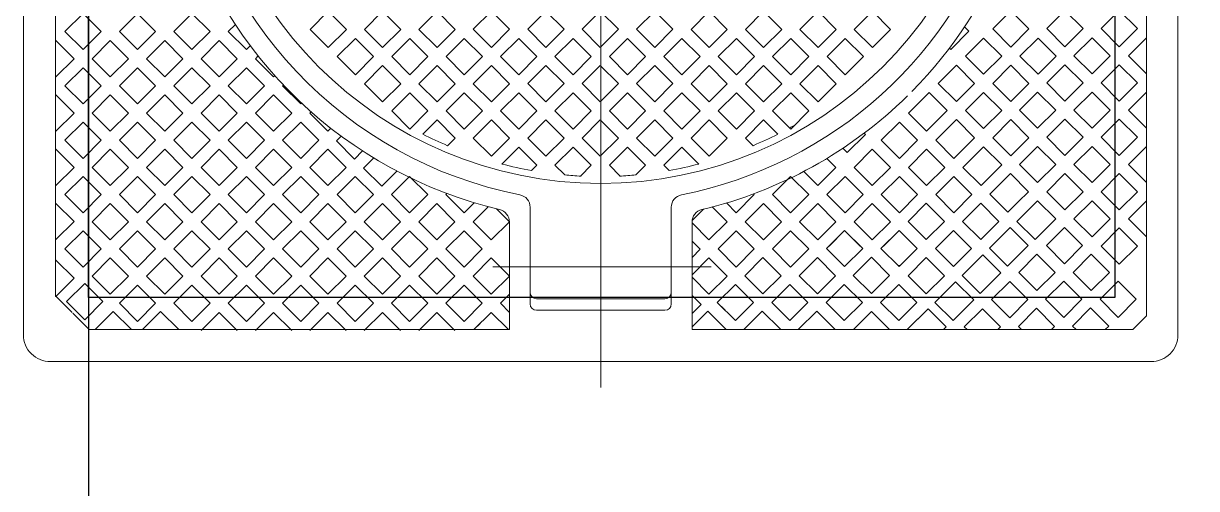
# Model space of a CAD drawing. Header units: millimetres. Extents: x -157642 to 241542, y -22875 to 31024.
# Drawn here: x -22701 to -21787, y 13726 to 14089 of the extents above; entities that cross this region are included whole.
import ezdxf

# ---------------------------------------------------------------- set-up
doc = ezdxf.new("R2010")
doc.units = ezdxf.units.MM
doc.header["$LTSCALE"] = 100
doc.header["$MEASUREMENT"] = 0
doc.layers.add('8', color=8, linetype='Continuous')
doc.layers.add('Dim', color=25, linetype='Continuous', lineweight=9)

# ---------------------------------------------------------------- blocks, each defined once
blk = doc.blocks.new('N')
at = {"layer": 'Dim'}
for p, q in [((-85.426, 86.476), (-84.359, 87.548)), ((-2.992, 87.548), (-84.359, 87.548)), ((-85.426, 52.118), (-85.426, 86.476)), ((-80.426, 68.173), (-80.426, 68.343)), ((-77.026, 52.118), (-85.426, 52.118)), ((-83.413, 50.5), (-75.878, 50.5)), ((-83.913, 45), (-83.913, 50)), ((-83.013, 45), (-83.013, 50)), ((-83.913, 45), (-83.913, 40)), ((-83.013, 45), (-83.013, 40)), ((-83.413, 39.5), (-75.878, 39.5)), ((-77.026, 37.882), (-85.426, 37.882)), ((-85.426, 5.128), (-85.426, 37.882)), ((-74.883, 11.719), (-76.298, 13.133)), ((-84.128, 3.837), (-85.426, 5.128)), ((-84.089, 3.797), (-82.798, 2.5)), ((-3.04, 2.5), (-82.798, 2.5))]:
    blk.add_line(p, q, dxfattribs=at)
at = {"layer": 'Dim', "ltscale": 3}
for p, q in [((-80.513, 53.607), (-80.513, 36.581)), ((-37.152, 45), (-89.936, 45))]:
    blk.add_line(p, q, dxfattribs=at)
at = {"layer": 'Dim'}
blk.add_lwpolyline([(-0.012, 90, -0.414214), (2.088, 87.9), (2.088, 2.1, -0.414214), (-0.012, 0), (-85.826, 0, -0.414214), (-87.926, 2.1), (-87.926, 87.9, -0.414214), (-85.826, 90)], format="xyb", close=True, dxfattribs=at)
for points in [[(-78.192, 87.547), (-76.778, 86.133), (-75.364, 87.547)], [(-73.95, 87.547), (-72.535, 86.133), (-71.121, 87.547)], [(-69.707, 87.547), (-68.293, 86.133), (-66.879, 87.547)], [(-65.464, 87.547), (-64.05, 86.133), (-62.636, 87.547)], [(-78.913, 84.025), (-78.899, 84.012), (-77.485, 85.426), (-78.899, 86.84)], [(-85.426, 82.053), (-85.146, 81.773), (-83.732, 83.187), (-85.146, 84.602), (-85.426, 84.322)], [(-76.17, 78.256), (-75.364, 79.062), (-76.778, 80.476), (-77.584, 79.67)], [(-85.426, 77.81), (-85.175, 77.56), (-83.761, 78.974), (-85.175, 80.388), (-85.426, 80.138)], [(-76.169, 78.257), (-76.975, 77.45), (-78.39, 78.865), (-77.583, 79.671)], [(-78.262, 76.105), (-77.456, 76.911), (-78.87, 78.326), (-79.676, 77.519)], [(-74.049, 76.134), (-73.242, 76.941), (-74.657, 78.355), (-75.463, 77.549)], [(-78.261, 76.106), (-79.067, 75.3), (-80.481, 76.714), (-79.675, 77.52)], [(-74.048, 76.135), (-74.854, 75.329), (-76.268, 76.743), (-75.462, 77.55)], [(-85.426, 73.568), (-85.205, 73.346), (-83.79, 74.761), (-85.205, 76.175), (-85.426, 75.954)], [(-80.383, 73.984), (-79.577, 74.79), (-80.991, 76.204), (-81.797, 75.398)], [(-71.957, 74.042), (-71.15, 74.849), (-72.565, 76.263), (-73.371, 75.457)], [(-80.382, 73.985), (-81.189, 73.178), (-82.603, 74.593), (-81.797, 75.399)], [(-71.956, 74.043), (-72.762, 73.237), (-74.176, 74.651), (-73.37, 75.458)], [(-82.505, 71.862), (-81.698, 72.669), (-83.113, 74.083), (-83.919, 73.277)], [(-69.835, 71.921), (-69.029, 72.727), (-70.443, 74.142), (-71.25, 73.335)], [(-82.504, 71.863), (-83.31, 71.057), (-84.724, 72.471), (-83.918, 73.278)], [(-78.899, 73.718), (-77.682, 72.501), (-78.899, 71.284)], [(-69.834, 71.922), (-70.641, 71.116), (-72.055, 72.53), (-71.249, 73.336)], [(-61.791, 73.357), (-62.132, 73.698), (-63.546, 72.283), (-63.446, 72.183)], [(-84.597, 69.712), (-83.79, 70.518), (-85.205, 71.932), (-85.426, 71.711)], [(-67.714, 69.8), (-66.908, 70.606), (-68.322, 72.02), (-69.128, 71.214)], [(-67.713, 69.801), (-68.519, 68.994), (-69.934, 70.409), (-69.127, 71.215)], [(-84.596, 69.713), (-85.402, 68.906), (-85.426, 68.93)], [(-78.899, 69.475), (-77.682, 68.258), (-78.899, 67.041)], [(-85.426, 67.516), (-84.017, 66.107), (-85.426, 64.699)], [(-78.899, 65.232), (-77.682, 64.015), (-78.899, 62.798)], [(-71.27, 63.878), (-71.611, 64.219), (-70.197, 65.633), (-70.096, 65.532)], [(-85.426, 63.226), (-85.402, 63.25), (-83.988, 61.835), (-85.402, 60.421), (-85.426, 60.445)], [(-73.079, 60.827), (-74.176, 61.923), (-72.762, 63.338), (-72.059, 62.635)], [(-83.913, 60.555), (-83.31, 61.158), (-81.896, 59.743), (-83.31, 58.329), (-83.913, 58.932)], [(-79.126, 61.216), (-77.712, 59.802), (-79.126, 58.388)], [(-85.426, 58.983), (-85.402, 59.007), (-83.988, 57.593), (-85.402, 56.179), (-85.426, 56.202)], [(-70.169, 58.806), (-69.06, 57.697), (-70.474, 56.282), (-71.066, 56.874)], [(-83.913, 56.312), (-83.31, 56.915), (-81.896, 55.501), (-83.31, 54.087), (-83.913, 54.69)], [(-75.539, 54.801), (-76.298, 55.559), (-74.883, 56.974), (-74.827, 56.917)], [(-85.426, 54.74), (-85.402, 54.764), (-83.988, 53.35), (-85.219, 52.118)], [(-81.342, 52.118), (-82.661, 53.438), (-81.247, 54.852), (-79.833, 53.438), (-81.153, 52.118)], [(-77.099, 52.118), (-78.419, 53.438), (-77.005, 54.852), (-75.85, 53.698)], [(-84.17, 52.118), (-83.463, 52.825), (-82.756, 52.118)], [(-79.797, 52.118), (-79.155, 52.76), (-78.513, 52.118)], [(-76.026, 53.003), (-76.903, 52.126)], [(-72.498, 52.65), (-71.181, 51.333), (-72.595, 49.918), (-73.005, 50.328)], [(-73.352, 47.747), (-72.595, 48.504), (-71.181, 47.09), (-72.595, 45.676), (-73.439, 46.52)], [(-73.439, 43.418), (-72.595, 44.262), (-71.181, 42.847), (-72.595, 41.433), (-73.352, 42.19)], [(-73.005, 39.609), (-72.595, 40.019), (-71.181, 38.605), (-72.498, 37.288)], [(-85.426, 37.818), (-84.076, 36.468), (-85.426, 35.117)], [(-82.661, 37.882), (-83.369, 37.175), (-84.076, 37.882)], [(-75.83, 36.228), (-77.005, 35.053), (-78.419, 36.468), (-77.005, 37.882), (-75.995, 36.872)], [(-82.824, 35.216), (-83.369, 35.76), (-84.783, 34.346), (-83.369, 32.932), (-82.824, 33.476)], [(-83.913, 35.216), (-83.369, 35.76), (-81.954, 34.346), (-83.369, 32.932), (-83.913, 33.476)], [(-85.426, 35.117), (-84.946, 35.598)], [(-74.801, 33.014), (-74.883, 32.932), (-76.298, 34.346), (-75.517, 35.127)], [(-85.49, 33.639), (-84.076, 32.225), (-85.49, 30.811)], [(-71.066, 33.063), (-70.474, 33.655), (-69.06, 32.241), (-70.169, 31.132)], [(-82.824, 30.973), (-83.369, 31.518), (-84.783, 30.104), (-83.369, 28.689), (-82.824, 29.234)], [(-83.913, 30.973), (-83.369, 31.518), (-81.954, 30.104), (-83.369, 28.689), (-83.913, 29.234)], [(-85.49, 29.396), (-84.076, 27.982), (-85.49, 26.568)], [(-72.024, 27.306), (-72.816, 26.514), (-74.23, 27.928), (-73.047, 29.111)], [(-82.824, 26.731), (-83.369, 27.275), (-84.783, 25.861), (-83.369, 24.447), (-82.824, 24.991)], [(-83.913, 26.731), (-83.369, 27.275), (-81.954, 25.861), (-83.369, 24.447), (-83.913, 24.991)], [(-70.32, 24.767), (-70.695, 24.393), (-72.109, 25.807), (-71.478, 26.438)], [(-85.49, 25.154), (-84.076, 23.74), (-85.49, 22.325)], [(-68.423, 22.422), (-68.519, 22.325), (-69.934, 23.74), (-69.709, 23.964)], [(-82.824, 22.488), (-83.369, 23.032), (-84.783, 21.618), (-83.369, 20.204), (-82.824, 20.748)], [(-83.913, 22.488), (-83.369, 23.032), (-81.954, 21.618), (-83.369, 20.204), (-83.913, 20.748)], [(-66.337, 20.265), (-66.398, 20.204), (-67.812, 21.618), (-67.748, 21.682)], [(-85.49, 20.911), (-84.076, 19.497), (-85.49, 18.083)], [(-64.064, 18.295), (-64.277, 18.083), (-65.691, 19.497), (-65.6, 19.588)], [(-82.824, 18.246), (-83.369, 18.79), (-84.783, 17.376), (-83.369, 15.961), (-82.824, 16.506)], [(-83.913, 18.246), (-83.369, 18.79), (-81.954, 17.376), (-83.369, 15.961), (-83.913, 16.506)], [(-61.6, 16.517), (-62.155, 15.961), (-63.57, 17.376), (-63.264, 17.681)], [(-85.49, 16.669), (-84.076, 15.254), (-85.49, 13.84)], [(-76.298, 13.133), (-74.883, 14.547), (-73.469, 13.133), (-74.883, 11.719)], [(-85.426, 12.11), (-84.012, 10.695), (-85.426, 9.281)], [(-85.426, 8.416), (-84.012, 7.002), (-85.426, 5.588)], [(-82.809, 2.5), (-82.836, 2.526), (-81.421, 3.941), (-80.007, 2.526), (-80.034, 2.5)], [(-78.371, 2.5), (-78.397, 2.526), (-76.983, 3.941), (-75.569, 2.526), (-75.595, 2.5)], [(-74.15, 2.5), (-74.176, 2.526), (-72.762, 3.941), (-71.348, 2.526), (-71.374, 2.5)], [(-69.907, 2.5), (-69.934, 2.526), (-68.519, 3.941), (-67.105, 2.526), (-67.132, 2.5)], [(-65.665, 2.5), (-65.691, 2.526), (-64.277, 3.941), (-62.862, 2.526), (-62.889, 2.5)]]:
    blk.add_lwpolyline(points, dxfattribs=at)
for points in [[(-83.054, 83.924), (-81.64, 85.338), (-83.054, 86.752), (-84.468, 85.338)], [(-78.899, 84.012), (-77.485, 85.426), (-78.899, 86.84), (-80.314, 85.426)], [(-74.657, 84.012), (-73.242, 85.426), (-74.657, 86.84), (-76.071, 85.426)], [(-74.657, 84.012), (-73.242, 85.426), (-74.657, 86.84), (-76.071, 85.426)], [(-70.414, 84.012), (-69, 85.426), (-70.414, 86.84), (-71.828, 85.426)], [(-70.414, 84.012), (-69, 85.426), (-70.414, 86.84), (-71.828, 85.426)], [(-66.171, 84.012), (-64.757, 85.426), (-66.171, 86.84), (-67.586, 85.426)], [(-66.171, 84.012), (-64.757, 85.426), (-66.171, 86.84), (-67.586, 85.426)], [(-61.929, 84.012), (-60.515, 85.426), (-61.929, 86.84), (-63.343, 85.426)], [(-61.929, 84.012), (-60.515, 85.426), (-61.929, 86.84), (-63.343, 85.426)], [(-80.962, 81.832), (-79.548, 83.246), (-80.962, 84.66), (-82.376, 83.246)], [(-76.778, 81.89), (-75.364, 83.305), (-76.778, 84.719), (-78.192, 83.305)], [(-72.535, 81.89), (-71.121, 83.305), (-72.535, 84.719), (-73.95, 83.305)], [(-68.293, 81.89), (-66.878, 83.305), (-68.293, 84.719), (-69.707, 83.305)], [(-64.05, 81.891), (-62.636, 83.305), (-64.05, 84.719), (-65.464, 83.305)], [(-83.054, 79.681), (-81.64, 81.095), (-83.054, 82.51), (-84.468, 81.095)], [(-78.87, 79.74), (-77.456, 81.154), (-78.87, 82.568), (-80.284, 81.154)], [(-74.657, 79.769), (-73.242, 81.183), (-74.657, 82.598), (-76.071, 81.183)], [(-70.414, 79.769), (-69, 81.183), (-70.414, 82.598), (-71.828, 81.183)], [(-66.171, 79.769), (-64.757, 81.183), (-66.171, 82.598), (-67.586, 81.183)], [(-61.929, 79.769), (-60.515, 81.183), (-61.929, 82.598), (-63.343, 81.183)], [(-72.535, 77.648), (-71.121, 79.062), (-72.535, 80.476), (-73.95, 79.062)], [(-68.293, 77.648), (-66.878, 79.062), (-68.293, 80.476), (-69.707, 79.062)], [(-64.079, 77.677), (-62.665, 79.091), (-64.079, 80.506), (-65.494, 79.091)], [(-80.962, 77.589), (-79.548, 79.003), (-80.962, 80.418), (-82.376, 79.003)], [(-83.083, 75.468), (-81.669, 76.882), (-83.083, 78.296), (-84.497, 76.882)], [(-70.443, 75.556), (-69.029, 76.97), (-70.443, 78.384), (-71.858, 76.97)], [(-66.201, 75.556), (-64.786, 76.97), (-66.201, 78.384), (-67.615, 76.97)], [(-61.958, 75.556), (-60.544, 76.97), (-61.958, 78.384), (-63.372, 76.97)], [(-75.561, 74.622), (-76.975, 73.208), (-78.39, 74.622), (-76.975, 76.036)], [(-68.322, 73.435), (-66.908, 74.849), (-68.322, 76.263), (-69.736, 74.849)], [(-64.079, 73.435), (-62.665, 74.849), (-64.079, 76.263), (-65.494, 74.849)], [(-66.201, 71.313), (-64.786, 72.727), (-66.201, 74.142), (-67.615, 72.727)], [(-77.682, 72.501), (-79.097, 71.086), (-80.511, 72.501), (-79.097, 73.915)], [(-73.469, 72.53), (-74.883, 71.116), (-76.298, 72.53), (-74.883, 73.944)], [(-79.804, 70.379), (-81.218, 68.965), (-82.632, 70.379), (-81.218, 71.794)], [(-75.561, 70.379), (-76.975, 68.965), (-78.39, 70.379), (-76.975, 71.794)], [(-71.348, 70.409), (-72.762, 68.994), (-74.176, 70.409), (-72.762, 71.823)], [(-81.896, 68.229), (-83.31, 66.814), (-84.724, 68.229), (-83.31, 69.643)], [(-77.682, 68.258), (-79.097, 66.844), (-80.511, 68.258), (-79.097, 69.672)], [(-73.469, 68.287), (-74.883, 66.873), (-76.298, 68.287), (-74.883, 69.702)], [(-69.226, 68.287), (-70.641, 66.873), (-72.055, 68.287), (-70.641, 69.702)], [(-79.774, 66.107), (-81.189, 64.693), (-82.603, 66.107), (-81.189, 67.522)], [(-75.59, 66.166), (-77.005, 64.752), (-78.419, 66.166), (-77.005, 67.58)], [(-71.348, 66.166), (-72.762, 64.752), (-74.176, 66.166), (-72.762, 67.58)], [(-60.574, 66.182), (-61.989, 64.768), (-63.403, 66.182), (-61.989, 67.596)], [(-81.896, 63.986), (-83.31, 62.572), (-84.724, 63.986), (-83.31, 65.4)], [(-77.682, 64.015), (-79.097, 62.601), (-80.511, 64.015), (-79.097, 65.43)], [(-73.469, 64.045), (-74.883, 62.63), (-76.298, 64.045), (-74.883, 65.459)], [(-62.696, 64.061), (-64.11, 62.646), (-65.524, 64.061), (-64.11, 65.475)], [(-79.804, 61.894), (-81.218, 60.48), (-82.632, 61.894), (-81.218, 63.308)], [(-75.59, 61.923), (-77.005, 60.509), (-78.419, 61.923), (-77.005, 63.338)], [(-64.817, 61.939), (-66.231, 60.525), (-67.645, 61.939), (-66.231, 63.353)], [(-60.574, 61.939), (-61.989, 60.525), (-63.403, 61.939), (-61.989, 63.353)], [(-81.896, 59.743), (-83.31, 58.329), (-84.724, 59.743), (-83.31, 61.158)], [(-77.712, 59.802), (-79.126, 58.388), (-80.54, 59.802), (-79.126, 61.216)], [(-73.469, 59.802), (-74.883, 58.388), (-76.298, 59.802), (-74.883, 61.216)], [(-66.938, 59.818), (-68.353, 58.404), (-69.767, 59.818), (-68.353, 61.232)], [(-62.696, 59.818), (-64.11, 58.404), (-65.524, 59.818), (-64.11, 61.232)], [(-79.804, 57.651), (-81.218, 56.237), (-82.632, 57.651), (-81.218, 59.066)], [(-75.59, 57.681), (-77.005, 56.267), (-78.419, 57.681), (-77.005, 59.095)], [(-75.59, 57.681), (-77.005, 56.267), (-78.419, 57.681), (-77.005, 59.095)], [(-64.817, 57.697), (-66.231, 56.282), (-67.645, 57.697), (-66.231, 59.111)], [(-60.574, 57.697), (-61.989, 56.282), (-63.403, 57.697), (-61.989, 59.111)], [(-81.896, 55.501), (-83.31, 54.087), (-84.724, 55.501), (-83.31, 56.915)], [(-77.712, 55.559), (-79.126, 54.145), (-80.54, 55.559), (-79.126, 56.974)], [(-66.938, 55.575), (-68.353, 54.161), (-69.767, 55.575), (-68.353, 56.99)], [(-62.696, 55.575), (-64.11, 54.161), (-65.524, 55.575), (-64.11, 56.99)], [(-69.06, 53.454), (-70.474, 52.04), (-71.888, 53.454), (-70.474, 54.868)], [(-64.817, 53.454), (-66.231, 52.04), (-67.645, 53.454), (-66.231, 54.868)], [(-60.579, 53.454), (-61.993, 52.04), (-63.407, 53.454), (-61.993, 54.868)], [(-66.938, 51.333), (-68.353, 49.918), (-69.767, 51.333), (-68.353, 52.747)], [(-62.7, 51.333), (-64.114, 49.918), (-65.528, 51.333), (-64.114, 52.747)], [(-69.06, 49.211), (-70.474, 47.797), (-71.888, 49.211), (-70.474, 50.626)], [(-64.809, 49.211), (-66.223, 47.797), (-67.637, 49.211), (-66.223, 50.626)], [(-60.57, 49.211), (-61.984, 47.797), (-63.399, 49.211), (-61.984, 50.626)], [(-66.938, 47.09), (-68.353, 45.676), (-69.767, 47.09), (-68.353, 48.504)], [(-62.7, 47.09), (-64.114, 45.676), (-65.528, 47.09), (-64.114, 48.504)], [(-69.06, 44.969), (-70.474, 43.554), (-71.888, 44.969), (-70.474, 46.383)], [(-64.809, 44.969), (-66.223, 43.554), (-67.637, 44.969), (-66.223, 46.383)], [(-60.57, 44.969), (-61.984, 43.554), (-63.399, 44.969), (-61.984, 46.383)], [(-66.938, 42.847), (-68.353, 41.433), (-69.767, 42.847), (-68.353, 44.262)], [(-62.7, 42.847), (-64.114, 41.433), (-65.528, 42.847), (-64.114, 44.262)], [(-69.06, 40.726), (-70.474, 39.312), (-71.888, 40.726), (-70.474, 42.14)], [(-64.809, 40.726), (-66.223, 39.312), (-67.637, 40.726), (-66.223, 42.14)], [(-60.57, 40.726), (-61.984, 39.312), (-63.399, 40.726), (-61.984, 42.14)], [(-66.938, 38.605), (-68.353, 37.191), (-69.767, 38.605), (-68.353, 40.019)], [(-62.7, 38.605), (-64.114, 37.191), (-65.528, 38.605), (-64.114, 40.019)], [(-79.833, 36.468), (-81.247, 35.053), (-82.661, 36.468), (-81.247, 37.882)], [(-69.06, 36.483), (-70.474, 35.069), (-71.888, 36.483), (-70.474, 37.898)], [(-64.817, 36.483), (-66.231, 35.069), (-67.645, 36.483), (-66.231, 37.898)], [(-60.57, 36.483), (-61.984, 35.069), (-63.399, 36.483), (-61.984, 37.898)], [(-77.712, 34.346), (-79.126, 32.932), (-80.54, 34.346), (-79.126, 35.76)], [(-66.938, 34.362), (-68.353, 32.948), (-69.767, 34.362), (-68.353, 35.776)], [(-62.696, 34.362), (-64.11, 32.948), (-65.524, 34.362), (-64.11, 35.776)], [(-79.833, 32.225), (-81.247, 30.811), (-82.661, 32.225), (-81.247, 33.639)], [(-75.59, 32.225), (-77.005, 30.811), (-78.419, 32.225), (-77.005, 33.639)], [(-64.817, 32.241), (-66.231, 30.827), (-67.645, 32.241), (-66.231, 33.655)], [(-60.574, 32.241), (-61.989, 30.827), (-63.403, 32.241), (-61.989, 33.655)], [(-77.712, 30.104), (-79.126, 28.689), (-80.54, 30.104), (-79.126, 31.518)], [(-73.469, 30.104), (-74.883, 28.689), (-76.298, 30.104), (-74.883, 31.518)], [(-66.938, 30.119), (-68.353, 28.705), (-69.767, 30.119), (-68.353, 31.534)], [(-62.696, 30.119), (-64.11, 28.705), (-65.524, 30.119), (-64.11, 31.534)], [(-79.833, 27.982), (-81.247, 26.568), (-82.661, 27.982), (-81.247, 29.396)], [(-75.59, 27.982), (-77.005, 26.568), (-78.419, 27.982), (-77.005, 29.396)], [(-64.817, 27.998), (-66.231, 26.584), (-67.645, 27.998), (-66.231, 29.412)], [(-60.574, 27.998), (-61.989, 26.584), (-63.403, 27.998), (-61.989, 29.412)], [(-77.712, 25.861), (-79.126, 24.447), (-80.54, 25.861), (-79.126, 27.275)], [(-73.469, 25.861), (-74.883, 24.447), (-76.298, 25.861), (-74.883, 27.275)], [(-62.696, 25.877), (-64.11, 24.463), (-65.524, 25.877), (-64.11, 27.291)], [(-79.833, 23.74), (-81.247, 22.325), (-82.661, 23.74), (-81.247, 25.154)], [(-75.59, 23.74), (-77.005, 22.325), (-78.419, 23.74), (-77.005, 25.154)], [(-71.348, 23.74), (-72.762, 22.325), (-74.176, 23.74), (-72.762, 25.154)], [(-60.574, 23.756), (-61.989, 22.341), (-63.403, 23.756), (-61.989, 25.17)], [(-77.712, 21.618), (-79.126, 20.204), (-80.54, 21.618), (-79.126, 23.032)], [(-73.469, 21.618), (-74.883, 20.204), (-76.298, 21.618), (-74.883, 23.032)], [(-69.226, 21.618), (-70.641, 20.204), (-72.055, 21.618), (-70.641, 23.032)], [(-79.833, 19.497), (-81.247, 18.083), (-82.661, 19.497), (-81.247, 20.911)], [(-75.59, 19.497), (-77.005, 18.083), (-78.419, 19.497), (-77.005, 20.911)], [(-71.348, 19.497), (-72.762, 18.083), (-74.176, 19.497), (-72.762, 20.911)], [(-67.105, 19.497), (-68.519, 18.083), (-69.934, 19.497), (-68.519, 20.911)], [(-77.712, 17.376), (-79.126, 15.961), (-80.54, 17.376), (-79.126, 18.79)], [(-73.469, 17.376), (-74.883, 15.961), (-76.298, 17.376), (-74.883, 18.79)], [(-69.226, 17.376), (-70.641, 15.961), (-72.055, 17.376), (-70.641, 18.79)], [(-64.984, 17.376), (-66.398, 15.961), (-67.812, 17.376), (-66.398, 18.79)], [(-79.833, 15.254), (-81.247, 13.84), (-82.661, 15.254), (-81.247, 16.669)], [(-75.59, 15.254), (-77.005, 13.84), (-78.419, 15.254), (-77.005, 16.669)], [(-71.348, 15.254), (-72.762, 13.84), (-74.176, 15.254), (-72.762, 16.669)], [(-67.105, 15.254), (-68.519, 13.84), (-69.934, 15.254), (-68.519, 16.669)], [(-62.862, 15.254), (-64.277, 13.84), (-65.691, 15.254), (-64.277, 16.669)], [(-81.954, 13.133), (-83.369, 11.719), (-84.783, 13.133), (-83.369, 14.547)], [(-77.712, 13.133), (-79.126, 11.719), (-80.54, 13.133), (-79.126, 14.547)], [(-69.226, 13.133), (-70.641, 11.719), (-72.055, 13.133), (-70.641, 14.547)], [(-64.984, 13.133), (-66.398, 11.719), (-67.812, 13.133), (-66.398, 14.547)], [(-60.741, 13.133), (-62.155, 11.719), (-63.57, 13.133), (-62.155, 14.547)], [(-79.833, 11.012), (-81.247, 9.597), (-82.661, 11.012), (-81.247, 12.426)], [(-75.59, 11.012), (-77.005, 9.597), (-78.419, 11.012), (-77.005, 12.426)], [(-71.348, 11.012), (-72.762, 9.597), (-74.176, 11.012), (-72.762, 12.426)], [(-67.105, 11.012), (-68.519, 9.597), (-69.934, 11.012), (-68.519, 12.426)], [(-62.862, 11.012), (-64.277, 9.597), (-65.691, 11.012), (-64.277, 12.426)], [(-81.954, 8.89), (-83.369, 7.476), (-84.783, 8.89), (-83.369, 10.305)], [(-77.712, 8.89), (-79.126, 7.476), (-80.54, 8.89), (-79.126, 10.305)], [(-73.469, 8.89), (-74.883, 7.476), (-76.298, 8.89), (-74.883, 10.305)], [(-69.226, 8.89), (-70.641, 7.476), (-72.055, 8.89), (-70.641, 10.305)], [(-64.984, 8.89), (-66.398, 7.476), (-67.812, 8.89), (-66.398, 10.305)], [(-60.741, 8.89), (-62.155, 7.476), (-63.57, 8.89), (-62.155, 10.305)], [(-79.833, 6.769), (-81.247, 5.355), (-82.661, 6.769), (-81.247, 8.183)], [(-75.59, 6.769), (-77.005, 5.355), (-78.419, 6.769), (-77.005, 8.183)], [(-71.348, 6.769), (-72.762, 5.355), (-74.176, 6.769), (-72.762, 8.183)], [(-67.105, 6.769), (-68.519, 5.355), (-69.934, 6.769), (-68.519, 8.183)], [(-62.862, 6.769), (-64.277, 5.355), (-65.691, 6.769), (-64.277, 8.183)], [(-81.824, 4.778), (-83.238, 3.364), (-84.652, 4.778), (-83.238, 6.193)], [(-77.712, 4.648), (-79.126, 3.234), (-80.54, 4.648), (-79.126, 6.062)], [(-73.469, 4.648), (-74.883, 3.234), (-76.298, 4.648), (-74.883, 6.062)], [(-69.226, 4.648), (-70.641, 3.234), (-72.055, 4.648), (-70.641, 6.062)], [(-64.984, 4.648), (-66.398, 3.234), (-67.812, 4.648), (-66.398, 6.062)], [(-60.741, 4.648), (-62.155, 3.234), (-63.57, 4.648), (-62.155, 6.062)]]:
    blk.add_lwpolyline(points, close=True, dxfattribs=at)
blk.add_circle((-42.913, 45), 31.1, dxfattribs=at)
for centre, radius, start, end in [((-42.913, 44.999), 34.067, 315.18835, 134.58877), ((-42.913, 45), 32.6, 44.75372, 168.84567), ((-42.912, 45), 34.067, 135.41193, 166.61405), ((-42.913, 45), 32.6, 191.15433, 44.20445), ((-42.897, 44.969), 30.582, 150.2847, 151.13751), ((-42.897, 44.969), 30.582, 153.09798, 157.08869), ((-77.026, 53.118), 1, 270, 346.61405), ((-42.897, 44.969), 30.582, 165.45346, 169.90636), ((-75.878, 51.5), 1, 270, 348.84567), ((-83.413, 50), 0.5, 90, 180), ((-82.513, 50), 0.5, 90, 180), ((-42.897, 44.969), 30.582, 174.78668, 177.18858), ((-42.897, 44.969), 30.582, 182.81142, 185.21332), ((-83.413, 40), 0.5, 180, 270), ((-82.513, 40), 0.5, 180, 270), ((-75.878, 38.5), 1, 11.15433, 90), ((-42.897, 44.969), 30.582, 190.09364, 194.54654), ((-77.026, 36.882), 1, 13.38595, 90), ((-42.912, 45), 34.067, 193.38595, 314.81236), ((-42.897, 44.969), 30.582, 202.91131, 206.90202)]:
    blk.add_arc(centre, radius, start, end, dxfattribs=at)
blk = doc.blocks.new('d1500')
at = {"layer": '8', "ltscale": 1.5}
for points in [[(-0.4, -2.2), (1, -2.2), (1, -0.2), (-0.4, -0.2)], [(0.4, -0.2), (0.4, -1), (-0.4, -1), (-0.4, -0.2)]]:
    blk.add_lwpolyline(points, close=True, dxfattribs=at)
at = {"layer": '8', "ltscale": 3, "xscale": -0.01000000000931323, "yscale": 0.01000000000931323, "zscale": 0.01, "rotation": 270}
blk.add_blockref('N', (-0.45072, -0.17074), dxfattribs=at)

msp = doc.modelspace()

# ---------------------------------------------------------------- block references
at = {"xscale": 999.9999999999995, "yscale": 999.9999999999995, "zscale": 999.9999999999995, "rotation": 1.903093957980094e-07}
msp.add_blockref('d1500', (-22250.62, 14875.13), dxfattribs=at)

doc.saveas('drawing.dxf')
